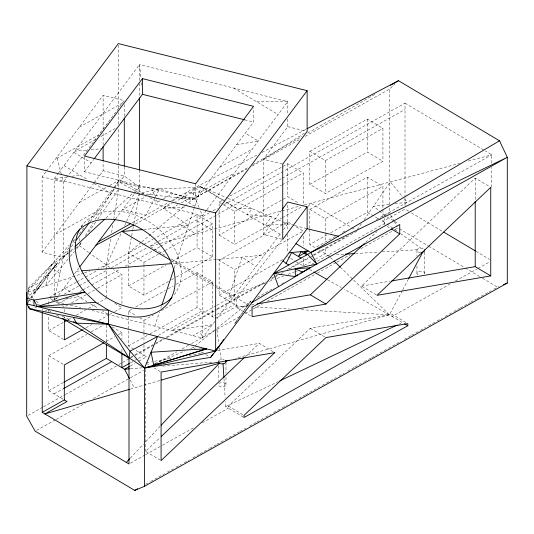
<?xml version="1.0" encoding="UTF-8"?>
<svg xmlns="http://www.w3.org/2000/svg" width="534" height="534" viewBox="0 0 534 534"><rect width="100%" height="100%" fill="white"/><g stroke="black" fill="none" stroke-linecap="round" stroke-linejoin="round"><path stroke-width="0.4" stroke-dasharray="2.67 2" d="M68.192 253.003L63.312 257.515L42.133 252.235L42.139 176.894L46.098 171.608M42.233 310.361L42.239 308.792M63.653 339.437L48.774 330.586L48.774 315.761M48.774 311.649L48.774 310M48.774 304.233L48.774 299.294M54.168 300.221L54.174 178.703L58.093 173.47M64.36 318.451L64.36 316.802M64.36 311.863L64.36 309.393M199.022 207.572L195.618 199.469L84.499 171.761L84.499 156.061M94.191 182.648L103.115 170.713L103.115 161.608M103.115 145.048L103.115 133.46M103.115 129.315L103.115 95.372L124.295 100.652L68.799 174.845M106.359 297.498L106.359 265.385L110.832 237.503M118.354 165.774L118.588 189.129L113.855 218.646M118.354 164.939L118.361 128.374M118.361 124.215L118.361 112.581M118.361 108.422L118.361 45.256M121.946 303.479L121.946 274.656L113.442 269.597M124.295 166.888L124.295 176L116.105 186.947M124.295 116.385L124.295 104.791M168.524 281.431L143.96 295.195L128.434 285.957L128.434 268.682M128.434 267.861L128.434 253.056L131.471 236.682M133.9 223.579L139.528 193.288L139.528 171.187M139.541 95.392L139.541 83.731M139.541 80.4L139.541 64.574L287.799 101.547L287.799 114.51M143.96 295.195L143.966 265.585M143.966 264.764L143.966 262.294L128.434 253.056L101.32 268.208M195.618 183.769L195.618 199.469L253.543 122.026L253.543 107.981M176.467 276.979L212.585 256.747L197.053 247.502L197.059 214.641L153.745 238.878M212.585 256.747L212.592 223.879L197.059 214.641M243.611 311.642L236.549 307.444L236.555 297.899L281.598 240.413M281.932 239.239L263.402 234.62L263.402 159.272L287.793 126.665L287.793 117.754M283.454 229.693L287.793 223.886L287.793 204.442M384.213 224.707L384.213 218.386M389.48 207.953L389.48 212.939L384.387 215.796M389.48 204.629L389.48 89.105L394.886 84.058M405.006 197.46L405.012 103.162L283.587 171.227M491.774 187.307L491.774 167.296M491.774 163.124L491.774 154.787L485.319 150.942M111.619 232.584L112.934 224.387M131.624 235.861L132.686 230.127M132.839 229.313L133.754 224.4M28.002 293.019L29.036 287.486L51.624 264.677L69.18 252.609M54.335 300.235L55.189 296.183M55.356 295.375L63.312 257.515L63.319 182.174L61.684 175.766M256.841 155.127L195.137 187.588L192.3 199.589L186.553 204.402M31.239 298.099L44.282 280.684L45.39 276.806L52.132 270.217L68.846 247.909M27.321 298.72L40.464 282.386L57.378 263.249L51.624 264.677L45.43 286.03L68.192 258.897M154.827 326.147L159.539 312.01M160.847 308.085L161.375 306.516M174.197 268.035L201.124 187.26L202.192 187.294L227.29 198.027M229.326 295.175L242.009 257.141L255.933 266.479M56.864 264.183L56.43 264.337C48.954 273.795 42.266 284.322 33.675 293.146L35.584 292.278M120.871 233.839L106.359 265.385L97.769 268.295M124.669 225.582L139.528 193.288L192.3 199.589L246.868 169.011M28.042 289.582L29.036 287.486L44.282 280.684M155.007 197.613L145.915 215.142L122.56 209.662L145.769 196.605M155.381 196.886L159.553 188.849L201.124 187.26L280.076 234.206L281.525 232.27M402.362 290.549L389.473 314.826L235.494 358.414M402.749 289.815L408.216 279.509M76.669 248.797L79.312 245.647L81.916 241.375M85.387 235.674L93.196 222.858M95.366 219.3L114.016 188.682M114.45 187.968L118.354 181.56L139.528 187.007L159.553 188.849L192.3 199.589L248.537 167.162M28.162 301.897L30.284 298.533M30.705 297.859L51.624 264.677M357.166 229.887L361.358 223.806M364.161 219.754L390.274 181.927L403.023 197.186M75.935 247.97L79.312 245.647L82.149 241.562M88.778 232.03L95.873 221.817M97.769 219.094L118.588 189.129M234.673 323.971L236.095 321.949M236.569 321.274L250.826 301.009L215.869 329.178M235.334 322.743L250.826 301.009M172.923 201.004L177.335 197.553L181.4 198.334L191.265 192.834L195.137 187.588L199.542 192.013L191.265 192.834L187.033 192.12L181.4 198.334L175.666 201.552M79.312 233.899L83.765 227.938M88.21 221.977L113.415 188.188M113.909 187.527L118.354 181.56L138.82 192.894M46.591 170.947L103.115 95.372M58.58 172.816L139.541 64.574L140.903 78.618M68.299 175.512L63.319 182.174L42.139 176.894M84.499 171.761L93.75 159.392M42.133 252.235L93.697 183.309M81.035 226.877L82.443 224.994M26.887 303.913L29.303 300.682M72.831 242.569L74.827 239.899M68.299 250.86L54.168 269.743L59.955 273.508M71.282 246.862L74.773 242.202M90.213 221.563L115.604 187.614M55.149 299.734L56.617 297.772M58.573 295.155L72.624 276.378M74.553 273.802L78.979 267.888M115.591 218.973L134.041 194.336M134.535 193.668L139.528 187.007L124.295 176L103.115 170.713M206.398 210.369L202.426 215.676L202.419 338.015L109.724 314.9M206.898 209.702L287.799 101.547L255.853 101.273M263.402 234.62L281.818 209.996M280.076 234.206L216.831 318.751M214.848 321.401L202.419 338.015L200.237 331.514M308.218 206.444L310.781 203.18L351.045 227.197M70.314 256.373L74.546 251.327M27.815 291.143L69.347 244.979M72.671 241.288L74.88 238.825M130.309 458.119L143.439 444.121M145.722 441.685L159.993 426.479M33.675 293.146L39.062 287.632L38.501 287.479L41.525 284.348L40.798 284.776M44.836 278.741L48.514 275.05L45.39 276.806M52.739 268.495L56.043 265.044M160.374 460.195L145.548 451.377L160.066 437.586M245.346 356.592L259.257 343.382L273.375 351.779M365.603 242.376L377.011 231.549M243.31 417.087L228.365 408.196L228.365 406.067L310.254 328.29L392.15 314.299L406.381 322.763M376.33 294.908L361.505 286.091L475.213 178.096L490.038 186.913M70.628 250.746L74.293 247.362M105.992 218.032L132.212 193.775M134.648 191.519L139.528 187.007M141.203 242.363L128.434 253.056L142.898 244.952M141.844 241.829L185.912 204.936M190.925 348.402L193.208 347.434L215.222 329.698M135.249 224.187L163.484 208.393L170.406 202.973M38.501 287.479L39.95 286.444M69.861 252.141L75.261 248.43M304.36 133.253L263.402 159.272L282.74 164.092M252.862 164.666L301.884 136.397M307.651 133.073L375.422 93.991M130.443 362.84L134.001 360.83M134.715 360.43L137.558 358.821M138.273 358.421L143.966 355.203L143.966 343.569M130.276 366.044L134.548 363.627M138.813 361.218L146.643 356.792L135.142 349.957M148.672 194.97L159.553 188.849L141.13 192.934M143.739 229.466L188.449 225.288L163.484 208.393L172.082 203.567M130.443 463.158L144.948 455.015M145.675 454.608L161.635 445.65M162.356 445.243L194.997 426.926M202.252 422.855L228.365 408.196L225.688 406.601L225.381 401.668M79.326 127.179L122.586 102.942M56.477 157.73L57.178 158.151L98.69 134.888M95.699 139.427L74.787 151.149L87.843 149.981M100.746 136.604L115.164 128.52M79.319 202.533L108.876 185.966M109.597 185.565L122.58 178.289M98.677 210.242L57.178 233.498L56.47 233.071M149.78 197.54L157.543 202.159L162.556 199.349M163.277 198.948L172.589 193.729M219.621 167.376L252.222 149.113M132.105 222.872L168.764 202.353M171.621 200.751L195.137 187.588M171.948 208.073L177.682 204.862M181.266 202.853L189.864 198.034M201.605 191.452L234.206 173.19M251.961 166.161L299.981 139.254M305.074 136.397L389.48 89.105M219.127 206.291L219.127 202.172L224.18 199.342M229.96 196.098L287.746 163.724L303.279 172.963L303.279 205.924M309.82 151.356L367.405 119.089L382.931 128.327L382.931 161.295L325.353 193.555L309.82 184.317L309.82 151.356L325.353 160.594L325.353 193.555M49.495 297.244L76.128 282.319M76.849 281.919L84.766 277.48M85.487 277.079L97.722 270.224M143.619 244.545L153.024 239.285M209.421 212.806L149.794 246.227L159.452 243.644M213.053 210.763L217.418 208.32M223.96 204.649L282.86 171.634M51.685 301.143L58.954 297.078M64.04 294.227L78.578 286.091M79.306 285.683L86.568 281.618M87.296 281.211L107.648 269.824M111.279 267.788L147.618 247.442M45.143 311.082L47.319 309.86M58.226 303.753L69.133 297.638M80.04 291.531L82.216 290.309M82.944 289.902L90.94 285.423M91.668 285.016L120.023 269.129M125.11 266.272L152.737 250.793M153.465 250.386L160.006 246.721M160.734 246.314L281.418 178.696M282.146 178.283L405.006 109.443M223.359 204.689L234.66 211.411L281.605 185.104M282.332 184.697L303.279 172.963M325.353 160.594L382.931 128.327M67.958 304.901L64.36 306.923L62.238 305.655M71.563 302.885L87.396 294.014M88.117 293.613L96.754 288.774M97.475 288.367L121.946 274.656M143.966 262.294L158.431 254.191M159.152 253.79L164.212 250.953M164.939 250.546L212.592 223.879M48.774 330.586L63.172 322.523M68.212 319.699L71.089 318.084M76.128 315.26L87.643 308.806M88.364 308.405L106.359 298.319M128.434 285.957L165.994 264.911M169.605 262.882L171.768 261.673M172.495 261.266L197.053 247.502M219.127 210.416L219.127 235.134L287.746 196.686L299.04 203.407M309.82 184.317L367.405 152.05L382.931 161.295M83.077 329.371L85.233 328.163M85.954 327.763L91.715 324.532M98.91 320.5L108.989 314.853M109.71 314.453L111.866 313.244M114.75 311.629L121.946 307.597L114.149 302.958M171.414 279.816L175.746 277.386M219.127 235.134L234.66 244.378L281.605 218.066M282.332 217.665L301.83 206.738M62.965 399.125L48.774 390.681L48.774 355.704L86.922 334.324M91.241 331.908L103.476 325.052M133.787 349.149L128.434 345.965L128.434 311.068L132.045 309.046M135.656 307.023L165.273 290.429M168.157 288.807L173.216 285.977M176.107 284.355L197.053 272.62L212.585 281.859L212.585 316.755L216.143 314.76M219.127 260.252L287.746 221.804L303.279 231.042L234.66 269.49L219.127 260.252L219.127 295.162L237.336 305.995L247.309 306.576M309.82 228.192L309.82 209.435L367.405 177.168L382.931 186.406L382.931 218.019M106.072 341.56L114.71 336.72M118.308 334.705L121.906 332.689L121.906 339.35M139.728 317.79L143.966 320.307L153.351 315.047M161.301 310.594L212.585 281.859M309.82 209.435L325.353 218.673L382.931 186.406M128.434 345.965L149.38 334.224M150.101 333.823L197.053 307.511L215.262 318.344L237.336 305.995M48.774 390.681L63.172 382.618M219.127 295.162L282.693 259.544M309.82 229.006L309.82 244.505L327.095 234.827M330.693 232.811L367.405 212.238L378.185 218.586M158.344 335.385L202.406 310.701M54.128 393.865L62.772 389.026M335.332 236.395L315.173 247.689L309.82 244.505M342.528 232.363L345.405 230.748M216.09 305.688L171.948 330.419L212.372 324.719L192.881 335.632M216.811 305.281L234.192 295.549M130.45 357.239L134.087 355.21M134.815 354.803L152.984 344.644M155.888 343.015L163.157 338.95M166.061 337.328L216.21 309.279M216.931 308.872L266.226 281.264M272.02 278.02L274.917 276.398M275.637 275.991L277.086 275.184M287.219 269.503L308.205 257.742M313.271 254.905L346.566 236.242M28.155 415.399L42.693 407.248M43.421 406.841L64.507 395.026M65.228 394.619L118.301 364.882M119.029 364.475L121.939 362.846M122.666 362.439L129.936 358.367M130.663 357.96L134.294 355.924M135.022 355.517L154.653 344.517M155.381 344.11L164.105 339.224M167.015 337.595L216.45 309.894M217.178 309.486L265.885 282.192M270.972 279.342L280.423 274.042M281.151 273.635L283.334 272.413M289.148 269.156L310.234 257.341M310.962 256.934L313.138 255.713M313.865 255.305L353.855 232.904M354.583 232.497L357.486 230.862M296.216 261.753L303.279 265.952L311.823 261.173M315.38 259.184L325.353 253.61L329.818 256.941M216.857 314.359L234.66 304.4L234.66 269.49M311.649 264.363L313.785 263.169M317.35 261.173L385.615 222.938L378.866 218.98M257.335 297.365L273.969 288.046M281.919 283.587L283.367 282.78M36.626 430.377L55.529 419.784M56.257 419.377L85.333 403.083M93.337 398.604L129.682 378.232M130.409 377.825L143.499 370.496M155.127 363.974L176.941 351.759M182.027 348.902L188.575 345.238M191.479 343.609L216.197 329.758M216.924 329.351L239.466 316.722M245.28 313.465L252.549 309.393M253.276 308.986L262.728 303.692M267.093 301.243L316.529 273.548M317.256 273.141L336.16 262.548M336.887 262.141L349.97 254.805M360.877 248.697L392.136 231.182M395.047 229.553L397.957 227.925M450.322 283.888L392.15 316.422L344.116 289.148M455.409 281.038L477.222 268.836M477.95 268.428L489.585 261.92M145.608 484.291L149.974 481.848M150.701 481.441L164.512 473.698M167.422 472.069L173.236 468.812M176.147 467.183L181.233 464.333M184.143 462.704L189.23 459.854M192.867 457.812L199.409 454.147M200.137 453.74L208.861 448.854M209.588 448.447L216.13 444.782M216.857 444.375L239.392 431.746M240.12 431.339L245.94 428.074M249.572 426.039L256.113 422.374M256.841 421.967L264.837 417.488M265.565 417.081L270.658 414.23M273.562 412.595L281.558 408.116M282.286 407.709L287.379 404.859M290.282 403.23L298.279 398.751M299.007 398.337L304.827 395.08M305.555 394.673L321.548 385.715M322.276 385.308L336.086 377.565M338.997 375.936L344.083 373.086M347.721 371.05L354.262 367.379M354.99 366.971L363.714 362.085M364.442 361.678L370.983 358.014M371.711 357.606L387.704 348.642M388.432 348.235L400.794 341.313M404.425 339.277L410.966 335.606M411.694 335.198L419.691 330.72M420.418 330.312L425.511 327.462M428.415 325.833L436.411 321.348M437.139 320.941L442.232 318.09M445.136 316.462L453.132 311.983M453.86 311.576L459.681 308.318M460.408 307.911L469.853 302.611M470.581 302.204L476.401 298.947M477.129 298.539L490.94 290.796M493.85 289.168L498.99 286.504M376.25 219.668L491.774 154.787L467.604 161.248M262 152.41L306.269 129.148M225.688 406.601L278.341 381.563M398.691 324.338L402.449 322.549L392.15 316.422L392.15 314.299M154.413 363.854L184.837 350.978M224.48 298.346L265.605 282.8M269.483 281.331L274.142 279.576M277.246 278.401L283.454 276.051M288.106 274.289L294.314 271.946M295.095 271.652L297.418 270.771M28.262 291.844L83.704 273.061M84.485 272.794L89.952 270.938M130.329 389.099L160.547 380.308M160.26 243.424L299.507 206.191M304.34 204.902L459.554 163.397M30.238 308.619L36.639 307.451M64.727 299.133L78.545 296.63M236.475 144.841L258.302 140.976L245.199 133.18M236.549 307.444L248.036 305.481M251.314 304.921L254.598 304.36M361.505 286.091L390.134 281.198M146.363 362.673L151.276 361.832M154.546 361.278L172.542 358.201M188.903 355.404L203.628 352.887M217.538 350.511L259.257 343.382M67.057 176.914L54.174 178.703L202.426 215.676L200.263 210.523M71.89 176.24L79.946 175.119M389.139 204.402L373.486 206.244L386.336 216.49M394.913 203.721L407.268 202.273L403.55 197.82M216.343 259.537L173.29 263.522M217.171 259.457L264.49 255.045M91.107 149.687L101.714 148.746M130.389 368.787L141.997 367.839M162.73 366.15L213.313 362.025M76.475 271.225L80.614 270.898M163.484 208.393L184.904 206.945M282.933 224.193L265.138 225.321L271.412 216.891L247.108 214.601L252.388 208.761L287.793 223.886L291.818 224.894M283.748 224.147L287.793 223.886M328.03 255.205L329.692 255.105M336.353 254.691L344.677 254.184M355.497 253.523L378.806 252.088M382.137 251.888L417.094 249.745M255.626 307.057L289.708 309.032M301.35 309.713L389.473 314.826L341.153 267.941M287.793 126.665L305.521 131.084M244.685 119.816L253.543 122.026M295.042 225.695L307.13 228.712M56.584 301.643L64.634 303.652M70.268 305.061L80.734 307.671M92.008 310.481L108.916 314.7L102.561 310.915M228.051 198.354L252.388 208.761L236.649 208.387L223.993 200.637M28.289 300.021L32.694 302.05M37.1 304.073L38.568 304.747M62.318 316.255L70.501 320.253M309.553 269.583L313.158 271.619M327.556 279.776L341.233 287.519M193.208 347.434L195.297 348.629M200.877 351.813L202.967 353.007M205.757 354.596L209.241 356.585M319.245 250.059L325.353 253.61L325.353 246.955M201.124 187.26L198.555 185.752L202.192 187.294L223.285 200.203M191.265 192.834L197.954 196.766L181.4 198.334L194.79 206.278M405.012 103.162L484.605 150.521M233.605 88.037L278.101 114.51M408.59 211.217L405.006 209.081L382.931 221.35L382.931 218.853M411.46 212.919L442.292 231.262M475.994 251.314L489.618 259.417M399.385 228.772L428.028 245.814M428.742 246.241L464.547 267.541M465.261 267.961L479.579 276.485M482.449 278.187L497.481 287.132M387.037 226.383L390.568 228.485M219.127 202.172L222.658 204.275M287.746 256.714L289.862 257.969M290.569 258.389L295.509 261.333M197.053 220.842L212.585 230.087M73.866 152.377L91.261 162.723M122.279 181.18L144.14 194.189M179.784 224.293L195.317 233.532M63.967 165.613L87.723 179.744M94.077 183.529L108.923 192.36M310.254 328.29L325.199 337.181M150.508 246.648L166.154 255.966M171.127 258.93L252.081 307.177M171.487 260.772L216.477 287.532M217.191 287.959L232.01 296.771M244.312 312.063L250.666 315.841M109.904 267.487L89.205 252.869M128.434 311.068L136.197 315.687M63.96 287.959L72.297 292.912M77.156 295.803L87.022 301.67M90.553 303.773L98.323 308.398M112.013 326.801L121.906 332.689M50.189 298.493L53.026 300.175M55.863 301.864L58.693 303.546M228.365 406.067L243.31 414.958M146.256 363.233L149.787 365.329M154.019 367.853L160.374 371.631M48.694 310.274L50.843 311.556M56.577 314.967L60.162 317.103M48.774 355.704L63.619 364.535M387.043 216.911L394.099 221.129M394.806 221.55L398.331 223.659M351.752 227.618L355.284 229.72M386.97 223.906L397.136 231.175M400.52 233.598L420.852 248.13M79.312 245.647L88.551 252.382M27.901 293.453L33.876 298.866M36.265 301.029L39.85 304.273M330.412 257.522L333.396 260.412M390.688 215.082L393.918 220.789M394.319 221.503L397.149 226.496M130.203 380.034L134.321 387.938M151.629 188.502L155.24 196.846M156.555 199.883L157.543 202.159M57.178 158.151L61.477 174.965M216.931 329.872L218.953 343.869M219.554 347.981L221.223 359.509M141.303 82.75L141.543 85.226M223.96 378.633L225.128 397.55M475.213 178.096L475.213 200.444M424.643 252.028L424.643 273.421M416.954 250.319L416.954 256.073M416.954 265.945L416.954 273.355M405.006 198.288L405.006 207.419M367.405 119.089L367.405 152.05M367.405 177.168L367.405 212.238M325.353 218.673L325.353 231.983M325.353 232.817L325.353 241.969M303.279 236.028L303.279 246M303.279 258.469L303.279 265.952M287.746 163.724L287.746 196.686M287.746 221.804L287.746 230.114M287.746 234.272L287.746 252.555M234.66 211.411L234.66 244.378M225.975 362.533L225.975 373.233M225.975 377.344L225.975 384.747M218.293 365.73L218.293 380.542M197.053 272.62L197.053 307.511M145.548 369.435L145.548 451.377M143.966 320.307L143.966 331.941M143.966 332.769L143.966 342.741M121.906 349.343L121.906 351.839M106.359 325.106L106.359 341.76M79.312 238.598L79.312 240.947M81.041 226.957A57.672 43.234 36.8 0 1 153.485 224.834A57.672 43.234 36.8 0 1 174.151 294.962M218.847 383.552A3.845 2.223 0 0 1 225.328 383.465A3.845 2.223 0 0 1 222.718 386.896A3.845 2.223 0 0 1 218.439 384.079M418.035 274.93A3.845 2.223 0 0 1 417.888 271.933A3.845 2.223 0 0 1 423.048 271.586A3.845 2.223 0 0 1 424.096 274.523M420.739 252.569A3.845 2.223 0 0 1 417.268 249.471A3.845 2.223 0 0 1 423.555 248.804M218.439 361.044A3.845 2.223 0 0 1 224.126 359.769"/><path stroke-width="0.8" d="M282.312 209.328L287.793 202.006L307.13 206.832L282.74 239.439L282.74 164.092L307.13 131.484L307.137 90.673L118.361 43.594L26.9 165.88L26.887 303.913L29.437 308.765L76.449 323.157L108.482 324.211L206.671 348.936L144.527 368.033L76.449 323.157L73.472 321.708M33.949 305.675L26.887 303.913L26.707 292.372L26.7 416.213L35.171 431.192L134.708 490.406L144.527 486.3L144.527 368.033L130.042 351.192L108.482 324.211L33.949 305.675L33.949 300.041L26.887 298.279M64.36 319.272L64.36 339.858L82.356 329.778M103.115 160.781L103.115 146.703M42.233 312.71L42.233 412.355L128.994 463.973L129.001 358.054L108.482 324.211L108.495 310.201L95.726 302.311L84.759 292.091L33.949 300.041L37.24 306.463L108.495 310.201A57.672 43.234 36.8 0 0 174.945 277.179A57.672 43.234 36.8 0 0 99.825 219.874A57.672 43.234 36.8 0 0 84.759 292.091L37.24 306.463L95.726 302.311M124.295 166.061L124.295 118.041M139.528 170.353L139.541 97.889M94.244 158.732L142.431 94.311L142.431 78.618L253.543 106.326L195.618 183.769L84.499 156.061L142.431 78.618M307.137 90.673L215.669 212.953L215.663 350.992L210.636 357.379L144.527 368.033L157.577 336.46L130.042 351.192L129.001 358.054L62.318 318.377M144.527 368.033L215.663 350.992L307.13 228.712L307.13 206.832M399.746 233.939L399.746 224.5L252.081 307.177L252.081 316.682L325.914 304.06L399.746 233.939L391.268 228.906M144.527 486.3L507.3 283.033L507.3 157.303L499.504 140.782L398.491 80.687L307.003 128.761M161.895 304.941L173.937 268.822M306.69 254.918L288.707 264.991L286.03 263.402L291.684 252.509L308.245 250.96L298.379 256.487L301.143 251.627L306.69 254.918L499.504 140.782M408.61 278.775L422.668 252.288M223.739 339.511L215.663 350.992L206.671 348.936M210.636 357.379L213.059 353.982M215.482 350.591L218.386 346.513M76.262 240.207L89.211 222.892M79.973 266.553L115.097 219.641M126.318 462.377L129.742 458.726M161.135 425.258L219.354 363.2L161.341 380.075M161.275 436.438L244.138 357.74M257.061 303.939L310.381 294.828L364.402 243.517M74.9 246.801L104.777 219.16M251.868 302.584L310.12 267.788L295.235 268.736L295.349 276.612L273.688 273.415L278.448 286.705M390.561 85.26L398.491 80.687M129.735 363.24L121.906 367.666L121.906 353.508M129.568 366.444L124.582 369.261L106.359 358.414L106.359 344.256M42.233 412.355L64.327 399.933L67.004 401.521L44.909 413.943L129.528 389.333M98.67 241.588L130.65 223.686M133.8 225.001L95.966 245.193M64.607 321.715L66.77 320.507M103.91 342.768L64.32 364.956L64.327 399.933M63.893 382.211L106.359 358.414M63.486 388.625L111.713 361.605M288.707 264.991L273.688 273.415L316.782 264.056L310.835 252.502L295.956 243.651M296.383 275.484L297.832 274.676M300.001 273.461L507.3 157.303L310.835 252.502M407.802 325.733L244.018 417.508L244.018 415.379L325.914 337.601L407.802 323.604L407.802 325.733L404.458 323.744M134.708 490.406L137.612 488.77M279.843 380.849L397.183 325.052M503.522 284.609L507.3 283.033M225.869 361.138L229.079 360.23M391.776 280.917L475.213 266.66L490.746 275.891L490.746 187.334L377.037 295.322L490.746 275.891M142.084 229.627L122.219 231.482L170.059 259.924M289.154 252.742L291.684 252.509L301.056 258.076M129.562 368.854L124.582 369.261L129.455 378.599M81.442 270.831L171.634 263.649M345.511 254.131L354.663 253.57M108.482 324.211L29.437 308.765L28.783 306.409M307.13 228.712L338.389 236.182M142.431 94.311L244.685 119.816M26.9 165.88L215.669 212.953M295.235 268.736L302.738 272.2M306.589 251.888L305.274 251.24L304.013 253.33L305.929 251.561L304.934 252.809L307.611 254.404L316.782 264.056M313.872 272.026L326.835 279.369M443.727 232.116L475.273 250.887M310.381 294.828L325.914 304.06M283.073 260.866L286.03 263.402M333.997 260.993L340.558 267.36M73.398 317.356L76.449 323.157M225.502 360.597A3.845 2.223 0 0 1 223.045 363.821L223.913 377.805M475.213 201.271L475.213 266.66M172.048 297.405A57.672 43.234 36.8 0 1 102.688 294.808A57.672 43.234 36.8 0 1 79.773 229.039M223.045 363.821A3.845 2.223 0 0 1 218.293 361.618M424.523 249.805A3.845 2.223 0 0 1 421.733 252.502M274.79 352.62L161.081 460.608L161.081 372.051L274.79 352.62M206.671 348.715L153.739 365.203L151.049 352.246L206.671 348.715"/></g></svg>
